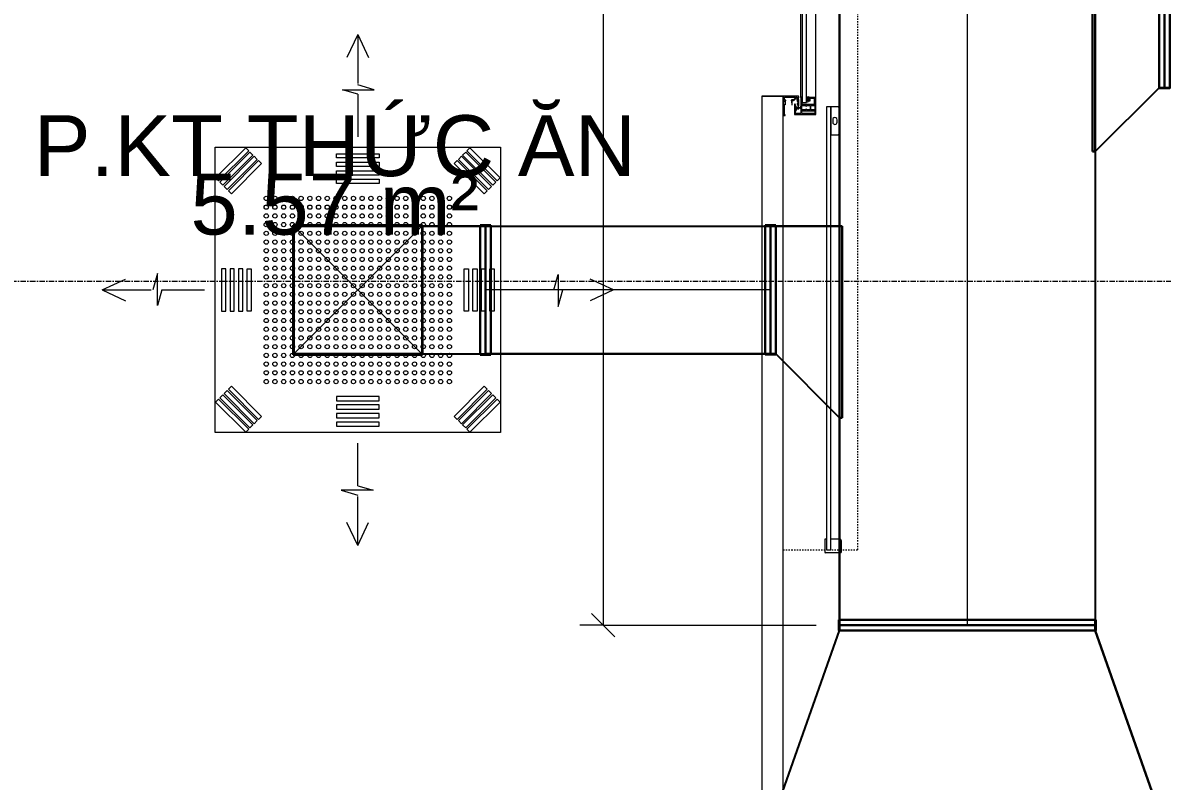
# Model space of a CAD drawing. Header units: millimetres. Extents: x -21807 to 22087, y 36760 to 60640.
# Drawn here: x -15744 to -13069, y 50263 to 52044 of the extents above; entities that cross this region are included whole.
import ezdxf

# ---------------------------------------------------------------- set-up
doc = ezdxf.new("R2010")
doc.units = ezdxf.units.MM
doc.linetypes.add('Dash', pattern=[6.35, 3.175, -3.175])
doc.linetypes.add('Grid Line', pattern=[22.225, 12.7, -3.175, 3.175, -3.175])
for name, color, linetype, lineweight in [('A-ANNO-DIMS', 7, 'Continuous', 9), ('A-ANNO-DIMS-110', 7, 'Continuous', 9), ('A-AREA-IDEN', 7, 'Continuous', 9), ('A-DETL-GENF', 7, 'Continuous', 5), ('A-GENM', 7, 'Continuous', 5), ('A-WALL', 7, 'Continuous', 9), ('M-HVAC-CDFF', 7, 'Continuous', 5), ('M-HVAC-DUCT', 7, 'Continuous', 25), ('M-HVAC-DUCT-CNTR', 7, 'Continuous', 5), ('S-GRID', 7, 'Continuous', 9)]:
    doc.layers.add(name, color=color, linetype=linetype, lineweight=lineweight)
for name, color, linetype, lineweight, true_color in [('A-DOOR', 5, 'Continuous', 9, 0x0000ff), ('A-DOOR-HDLN', 5, 'Dash', 9, 0x0000ff), ('M-HVAC-DUCT-ANNO', 7, 'Continuous', 5, 0x007f00)]:
    doc.layers.add(name, color=color, linetype=linetype, lineweight=lineweight, true_color=true_color)
doc.styles.add('Arial_3', font='arial.ttf', dxfattribs={"width": 0.8, "height": 165})
doc.styles.add('Arial_4', font='arial.ttf', dxfattribs={"height": 143})
doc.dimstyles.new('AK_DIM_2_0_Arial_đỏ', dxfattribs={"dimscale": 304.8, "dimtxt": 168.342801, "dimasz": 0.180446, "dimexe": 0.180446, "dimexo": 0.180446, "dimgap": 0.036089, "dimtad": 1, "dimdec": 0, "dimzin": 0, "dimdsep": 46, "dimtxsty": 'Arial_3', "dimblk1": 'OBLIQUE', "dimblk2": 'OBLIQUE', "dimsah": 1, "dimcen": 0.09, "dimadec": 0, "dimazin": 0, "dimtfac": 1, "dimtdec": 4, "dimtix": 1, "dimtmove": 0, "dimatfit": 3, "dimfxl": 1, "dimtvp": 1, "dimtolj": 1, "dimtzin": 0, "dimarcsym": 2})

# ---------------------------------------------------------------- blocks, each defined once
blk = doc.blocks.new('Automatic-Door_Single_Gilgen_SL-PSXP_Without-Side-Panel_On-Wall - Automatic-Door_Single_Gilgen_SL-PSXP_Without-Side-Panel_On-Wall-1196725-MẶT BẰNG HỆ THỐNG GIÓ CẤP AHU')
at = {"layer": 'A-DETL-GENF', "lineweight": 9, "true_color": 0xe2e2e2}
h = blk.add_hatch(color=254, dxfattribs=at)
h.paths.add_polyline_path([(-541, -26.5), (-541, -28), (-532.6, -27.8)])
h.paths.add_polyline_path([(-500, -25), (-502, -30), (-502, -53.3), (-500, -60)])
h.paths.add_polyline_path([(-500, -25), (-509.5, -28), (-504, -28)])
h.paths.add_polyline_path([(-545, -25), (-541, -26.5), (-513, -30.3), (-513, -28), (-500, -25)])
h.paths.add_polyline_path([(-523, -61.5), (-508, -61.5), (-511, -60.1), (-518.5, -60.1)])
h.paths.add_polyline_path([(-520, -46.4), (-510, -46.4), (-515.3, -45)])
h.paths.add_polyline_path([(-509.5, -59.3), (-502, -59.3), (-502, -57.3), (-508.2, -57.3)])
h.paths.add_polyline_path([(-509, -50.6), (-505.8, -53.8), (-504.5, -53), (-508.2, -49.3)])
h = blk.add_hatch(color=254, dxfattribs=at)
h.paths.add_polyline_path([(-522, -90.2), (-522, -88.4), (-532, -88.4), (-532, -90.2)])
h.paths.add_polyline_path([(-540.5, -68.5), (-534.5, -68.5), (-532, -77.8), (-532, -69), (-530.1, -66.5), (-540.5, -66.5)])
h.paths.add_polyline_path([(-543, -51.5), (-540.5, -66.5), (-540.5, -53.5), (-534.5, -53.5), (-535.8, -51.5)])
h.paths.add_polyline_path([(-543, -101.5), (-503, -101.5), (-503, -99.5), (-519.5, -99.5), (-522, -90.2), (-522, -99), (-540.5, -99.5), (-540.5, -68.5), (-543, -51.5)])
h.paths.add_polyline_path([(-535.8, -51.5), (-533, -52.9), (-519, -52.8), (-519, -51.5)])
h.paths.add_polyline_path([(-534.5, -99.5), (-532, -99), (-532, -90.2)])
h.paths.add_polyline_path([(-534.5, -99.5), (-532, -88.4), (-532, -79.6), (-534.5, -68.5)])
h.paths.add_polyline_path([(-532, -69), (-522, -69), (-525, -66.5), (-528, -66.5)])
h.paths.add_polyline_path([(-522.9, -66.5), (-522, -69), (-522, -77.8), (-519.5, -68.5), (-503, -68.5), (-503, -66.5)])
h.paths.add_polyline_path([(-522, -79.6), (-522, -88.4), (-519.5, -99.5), (-519.5, -68.5)])
h = blk.add_hatch(color=254, dxfattribs=at)
h.paths.add_polyline_path([(-504.6, -87.9), (-504.6, -86.3), (-509.1, -86.3), (-510.7, -87.9)])
h.paths.add_polyline_path([(-519.5, -99.5), (-503, -99.5), (-503, -84.7), (-504.6, -87.9), (-504.6, -97.9), (-519.5, -97.9)])
at = {"layer": 'A-DETL-GENF', "color": 253, "lineweight": 9, "true_color": 0xaaaaaa}
for p, q in [((-545, -25), (-545, -29.5)), ((-500, -25), (-545, -25)), ((-543.8, -28), (-543.8, -26.5)), ((-543.8, -26.5), (-541, -26.5)), ((-541, -26.5), (-541, -28)), ((-500, -60), (-500, -25)), ((-545, -29.5), (-543.6, -29.5)), ((-542.7, -28), (-543.8, -28)), ((-543.6, -29.5), (-542.7, -28)), ((-535.8, -51.5), (-543, -51.5)), ((-543, -51.5), (-543, -101.5)), ((-541, -28), (-532.6, -28)), ((-519, -51.5), (-535.8, -51.5)), ((-533, -54.1), (-533, -52.9)), ((-533, -52.9), (-525.2, -52.9)), ((-525.6, -53.1), (-532.6, -53.1)), ((-532.6, -53.1), (-532.6, -54.1)), ((-531.4, -28), (-518.5, -28)), ((-525.6, -54.1), (-525.6, -53.1)), ((-525.2, -52.9), (-525.2, -54.1)), ((-525, -55.1), (-519, -52.8)), ((-518.5, -29.7), (-520.1, -29.7)), ((-520.1, -29.7), (-519.5, -30.3)), ((-515.3, -45), (-520, -45)), ((-520, -45), (-520, -46.4)), ((-520, -46.4), (-510, -46.4)), ((-519.5, -30.3), (-513, -30.3)), ((-519, -52.8), (-519, -51.5)), ((-518.5, -28), (-518.5, -29.7)), ((-514.5, -44.7), (-515.3, -45)), ((-513.5, -44.7), (-514.5, -44.7)), ((-512.8, -45.2), (-513.5, -44.7)), ((-513, -30.3), (-513, -28)), ((-513, -28), (-511, -28)), ((-511, -45.2), (-512.8, -45.2)), ((-511, -28), (-511, -31.2)), ((-511, -31.2), (-509.5, -31.2)), ((-509.5, -43.8), (-511, -43.8)), ((-511, -43.8), (-511, -45.2)), ((-510, -46.4), (-510, -48.1)), ((-509.5, -31.2), (-509.5, -28)), ((-509.5, -28), (-504, -28)), ((-509.5, -45.2), (-509.5, -43.8)), ((-508.5, -45.2), (-509.5, -45.2)), ((-509, -50.6), (-505.8, -53.8)), ((-508.5, -48.6), (-508.5, -45.2)), ((-504.5, -53), (-508.2, -49.3)), ((-502, -53.3), (-503.8, -53.3)), ((-502, -30), (-502, -53.3)), ((-540.5, -66.5), (-540.5, -53.5)), ((-540.5, -53.5), (-534.5, -53.5)), ((-530.1, -66.5), (-540.5, -66.5)), ((-540.5, -99.5), (-540.5, -68.5)), ((-540.5, -68.5), (-534.5, -68.5)), ((-534.5, -53.5), (-534.5, -55.1)), ((-534.5, -55.1), (-531.6, -55.1)), ((-534.5, -68.5), (-534.5, -99.5)), ((-531.6, -54.1), (-533, -54.1)), ((-531.2, -55.1), (-532.9, -55.1)), ((-532.9, -55.1), (-532.9, -56.1)), ((-532.9, -56.1), (-530, -56.1)), ((-532.6, -54.1), (-531.2, -54.1)), ((-532, -77.8), (-532, -69)), ((-532, -69), (-522, -69)), ((-530.5, -77.8), (-532, -77.8)), ((-532, -88.4), (-532, -79.6)), ((-532, -79.6), (-530.5, -79.6)), ((-531.6, -55.1), (-531.6, -54.1)), ((-531.2, -54.1), (-531.2, -55.1)), ((-530.5, -79.6), (-530.5, -77.8)), ((-530.4, -54.1), (-527.8, -54.1)), ((-530.4, -55.1), (-530.4, -54.1)), ((-527.8, -55.1), (-530.4, -55.1)), ((-528.8, -65.7), (-530.1, -66.5)), ((-529.1, -56.1), (-530, -61.1)), ((-530, -61.1), (-527, -61.6)), ((-529.3, -60.6), (-528.5, -56.1)), ((-526.9, -61), (-529.3, -60.6)), ((-528, -65.7), (-528.8, -65.7)), ((-528.5, -56.1), (-526.1, -56.1)), ((-528, -66.5), (-528, -65.7)), ((-525, -66.5), (-528, -66.5)), ((-527.8, -54.1), (-527.8, -55.1)), ((-527, -61.6), (-527.7, -65.4)), ((-527.7, -65.4), (-526.9, -65.5)), ((-527, -55.1), (-527, -54.1)), ((-527, -54.1), (-525.6, -54.1)), ((-526.1, -55.1), (-527, -55.1)), ((-526.1, -56.1), (-526.9, -61)), ((-526.9, -65.5), (-525.3, -56.2)), ((-525.2, -54.1), (-526.7, -54.1)), ((-526.7, -54.1), (-526.7, -55.1)), ((-526.7, -55.1), (-525, -55.1)), ((-524.2, -65.7), (-525, -65.7)), ((-525, -65.7), (-525, -66.5)), ((-522.9, -66.5), (-524.2, -65.7)), ((-522, -77.8), (-523.5, -77.8)), ((-523.5, -77.8), (-523.5, -79.6)), ((-523.5, -79.6), (-522, -79.6)), ((-519, -57.9), (-523, -60.2)), ((-523, -60.2), (-523, -61.5)), ((-523, -61.5), (-508, -61.5)), ((-503, -66.5), (-522.9, -66.5)), ((-522, -69), (-522, -77.8)), ((-522, -79.6), (-522, -88.4)), ((-519.5, -99.5), (-519.5, -68.5)), ((-519.5, -68.5), (-503, -68.5)), ((-517, -57.9), (-519, -57.9)), ((-518.5, -60.1), (-518.5, -58.9)), ((-518.5, -58.9), (-517, -58.9)), ((-511, -60.1), (-518.5, -60.1)), ((-503, -68.5), (-518.3, -68.5)), ((-518.3, -68.5), (-518.3, -69.5)), ((-518.3, -69.5), (-501.8, -69.5)), ((-517, -58.9), (-517, -57.9)), ((-509.3, -57.9), (-512.5, -57.9)), ((-512.5, -57.9), (-512.5, -58.9)), ((-512.5, -58.9), (-511, -58.9)), ((-510.9, -79.5), (-511.9, -79.5)), ((-511, -58.9), (-511, -60.1)), ((-510.9, -82.3), (-510.9, -79.5)), ((-509.5, -60.5), (-509.5, -59.3)), ((-509.5, -59.3), (-502, -59.3)), ((-508, -60.5), (-509.5, -60.5)), ((-508.2, -57.3), (-509.3, -57.9)), ((-502, -57.3), (-508.2, -57.3)), ((-508, -61.5), (-508, -60.5)), ((-506.3, -79.5), (-507.6, -82.3)), ((-504.8, -79.5), (-506.3, -79.5)), ((-506.2, -82.6), (-504.8, -79.5)), ((-502, -60.5), (-503.5, -60.5)), ((-503.5, -60.5), (-503.5, -61.5)), ((-503.5, -61.5), (-501.5, -61.5)), ((-502.1, -79.5), (-503.4, -82.6)), ((-503.3, -54.8), (-502, -54.8)), ((-503, -68.5), (-503, -66.5)), ((-502, -66.9), (-503, -66.9)), ((-503, -66.9), (-503, -68.5)), ((-500.4, -79.5), (-502.1, -79.5)), ((-502, -54.8), (-502, -57.3)), ((-502, -59.3), (-502, -60.5)), ((-501.8, -69.5), (-502, -66.9)), ((-543, -101.5), (-503, -101.5)), ((-534.5, -99.5), (-540.5, -99.5)), ((-522, -88.4), (-532, -88.4)), ((-532, -99), (-532, -90.2)), ((-532, -90.2), (-522, -90.2)), ((-522, -99), (-532, -99)), ((-522, -90.2), (-522, -99)), ((-504.6, -97.9), (-519.5, -97.9)), ((-519.5, -97.9), (-519.5, -99.5)), ((-519.5, -99.5), (-503, -99.5)), ((-503, -99.5), (-519.5, -99.5)), ((-513.4, -82.2), (-513.4, -83.5)), ((-507.6, -82.3), (-510.9, -82.3)), ((-509.1, -84.7), (-510.7, -84.7)), ((-510.7, -84.7), (-510.7, -87.9)), ((-510.7, -87.9), (-504.6, -87.9)), ((-509.1, -86.3), (-509.1, -84.7)), ((-504.6, -86.3), (-509.1, -86.3)), ((-503.4, -82.6), (-506.2, -82.6)), ((-503, -84.7), (-504.6, -84.7)), ((-504.6, -84.7), (-504.6, -86.3)), ((-504.6, -87.9), (-504.6, -97.9)), ((-503, -99.5), (-503, -84.7)), ((-503, -84.7), (-503, -86.7)), ((-503, -101.5), (-503, -99.5)), ((-1572, -159.7), (-1572, -124.4)), ((-1541.3, -122.5), (-1570.1, -122.5)), ((-1540, -126.5), (-1565, -126.5)), ((-1565, -126.5), (-1565, -136.5)), ((-1540, -126.5), (-1540, -123.8)), ((-1565, -136.5), (-1540, -136.5)), ((-1540, -157.6), (-1540, -136.5)), ((-591, -138.8), (-591, -153.8)), ((-527.3, -136.5), (-588.7, -136.5)), ((-555.1, -141.2), (-560.9, -141.2)), ((-560.9, -151.4), (-555.1, -151.4)), ((-525, -153.8), (-525, -138.8)), ((-1570.2, -161.5), (-1543.9, -161.5))]:
    blk.add_line(p, q, dxfattribs=at)
for centre, radius, start, end in [((-532, -28), 0.583, 0, 180), ((-506.5, -48.1), 3.5, 180, 225), ((-507.5, -48.6), 1, 180, 225), ((-503.8, -52.3), 1, 225, 270), ((-504, -30), 2, 360, 90), ((-529.6, -56.1), 0.462, 350.1069, 184.8121), ((-526.1, -56), 0.9, 350.1069, 90), ((-514.5, -79.8), 2.6, 293.5555, 6.4445), ((-503.3, -51.3), 3.5, 225, 270), ((-486.8, -85.3), 14.8, 157.0086, 176.9914), ((-501.5, -60), 1.5, 269.963, 360), ((-511.2, -88.8), 5.7, 32.026, 113.4067), ((-504.4, -86.1), 1.99, 45.6086, 168.3854), ((-504.2, -84.4), 2.66, 297.6074, 356.9914), ((-1570.1, -124.4), 1.93, 90, 180), ((-1541.3, -123.8), 1.33, 0, 90), ((-1570.2, -159.7), 1.78, 180, 270), ((-1543.9, -157.6), 3.92, 270, 0), ((-588.7, -138.8), 2.26, 90, 180), ((-587.3, -152.3), 3.96, 201.5692, 248.4308), ((-558, 30.7), 189.2, 260.6405, 279.3595), ((-560.9, -146.3), 5.1, 90, 270), ((-555.1, -146.3), 5.1, 270, 90), ((-527.3, -138.8), 2.26, 0, 90), ((-528.7, -152.3), 3.96, 291.5692, 338.4308)]:
    blk.add_arc(centre, radius, start, end, dxfattribs=at)
at = {"layer": 'A-DOOR-HDLN', "color": 161, "lineweight": 13, "true_color": 0xaaaaff}
for p, q in [((-1565, -25), (-1565, -200)), ((-1565, -200), (535, -200))]:
    blk.add_line(p, q, dxfattribs=at)
at = {"layer": 'A-GENM', "color": 253, "lineweight": 9, "true_color": 0xaaaaaa}
for p, q in [((458.5, -69.5), (-514.5, -69.5)), ((-514.5, -69.5), (-514.5, -79.5)), ((-514.5, -79.5), (458.5, -79.5)), ((-503, -66.5), (446, -66.5)), ((-503, -101.5), (446, -101.5)), ((-525, -126.5), (-1565, -126.5)), ((-1565, -126.5), (-1565, -136.5)), ((-525, -136.5), (-525, -126.5)), ((-1565, -136.5), (-525, -136.5))]:
    blk.add_line(p, q, dxfattribs=at)
blk = doc.blocks.new('AK-SGS-M3-A_rvt-1-MẶT BẰNG HỆ THỐNG GIÓ CẤP AHU')
at = {"layer": 'A-WALL', "color": 253, "lineweight": 13, "true_color": 0xaaaaaa}
for p, q in [((-14008.6, 51871.9), (-14008.6, 50186.9)), ((-13958.6, 51871.9), (-14008.6, 51871.9)), ((-14008.6, 51871.9), (-14008.6, 50186.9)), ((-14008.6, 51871.9), (-13958.6, 51871.9)), ((-13958.6, 49866.9), (-13958.6, 51871.9)), ((-13958.6, 49866.9), (-13958.6, 51871.9))]:
    blk.add_line(p, q, dxfattribs=at)
at = {"layer": 'A-DOOR', "color": 9, "lineweight": 13, "true_color": 0xaaaad4, "rotation": 89.99999999999993}
blk.add_blockref('Automatic-Door_Single_Gilgen_SL-PSXP_Without-Side-Panel_On-Wall - Automatic-Door_Single_Gilgen_SL-PSXP_Without-Side-Panel_On-Wall-1196725-MẶT BẰNG HỆ THỐNG GIÓ CẤP AHU', (-13983.6, 52371.9), dxfattribs=at)
blk = doc.blocks.new('MatNaGioCap_KemHopGio_KemLocHepa - CẤP F3-2174783-MẶT BẰNG HỆ THỐNG GIÓ CẤP AHU')
at = {"layer": 'A-DETL-GENF', "color": 5, "lineweight": 9, "true_color": 0x0000ff}
for p, q in [((-335, 335), (335, 335)), ((-335, -335), (-335, 335)), ((335, 335), (335, -335)), ((335, -335), (-335, -335))]:
    blk.add_line(p, q, dxfattribs=at)
at = {"layer": 'A-DETL-GENF', "color": 5, "true_color": 0x0000ff}
for p, q in [((-333.9, 263.2), (-263.2, 333.9)), ((-256.1, 326.8), (-326.8, 256.1)), ((-323.9, 253.2), (-253.2, 323.9)), ((-263.2, 333.9), (-256.1, 326.8)), ((-253.2, 323.9), (-246.1, 316.8)), ((246.1, 316.8), (253.2, 323.9)), ((253.2, 323.9), (323.9, 253.2)), ((256.1, 326.8), (263.2, 333.9)), ((326.8, 256.1), (256.1, 326.8)), ((263.2, 333.9), (333.9, 263.2)), ((-246.1, 316.8), (-316.8, 246.1)), ((-313.9, 243.2), (-243.2, 313.9)), ((-236.1, 306.8), (-306.8, 236.1)), ((-303.9, 233.2), (-233.2, 303.9)), ((-226.1, 296.8), (-296.8, 226.1)), ((-243.2, 313.9), (-236.1, 306.8)), ((-233.2, 303.9), (-226.1, 296.8)), ((-50, 320), (50, 320)), ((-50, 310), (-50, 320)), ((50, 310), (-50, 310)), ((-50, 300), (50, 300)), ((-50, 290), (-50, 300)), ((50, 320), (50, 310)), ((50, 300), (50, 290)), ((226.1, 296.8), (233.2, 303.9)), ((296.8, 226.1), (226.1, 296.8)), ((233.2, 303.9), (303.9, 233.2)), ((236.1, 306.8), (243.2, 313.9)), ((306.8, 236.1), (236.1, 306.8)), ((243.2, 313.9), (313.9, 243.2)), ((316.8, 246.1), (246.1, 316.8)), ((50, 290), (-50, 290)), ((-50, 280), (50, 280)), ((-50, 270), (-50, 280)), ((50, 270), (-50, 270)), ((50, 280), (50, 270)), ((-326.8, 256.1), (-333.9, 263.2)), ((-316.8, 246.1), (-323.9, 253.2)), ((-306.8, 236.1), (-313.9, 243.2)), ((-50, 260), (50, 260)), ((-50, 250), (-50, 260)), ((50, 250), (-50, 250)), ((50, 260), (50, 250)), ((313.9, 243.2), (306.8, 236.1)), ((323.9, 253.2), (316.8, 246.1)), ((333.9, 263.2), (326.8, 256.1)), ((-296.8, 226.1), (-303.9, 233.2)), ((303.9, 233.2), (296.8, 226.1)), ((-320, -50), (-320, 50)), ((-320, 50), (-310, 50)), ((-310, 50), (-310, -50)), ((-300, -50), (-300, 50)), ((-300, 50), (-290, 50)), ((-290, 50), (-290, -50)), ((-280, -50), (-280, 50)), ((-280, 50), (-270, 50)), ((-270, 50), (-270, -50)), ((-260, -50), (-260, 50)), ((-260, 50), (-250, 50)), ((-250, 50), (-250, -50)), ((250, 50), (250, -50)), ((260, 50), (250, 50)), ((260, -50), (260, 50)), ((270, 50), (270, -50)), ((280, 50), (270, 50)), ((280, -50), (280, 50)), ((290, 50), (290, -50)), ((300, 50), (290, 50)), ((300, -50), (300, 50)), ((310, 50), (310, -50)), ((320, 50), (310, 50)), ((320, -50), (320, 50)), ((-310, -50), (-320, -50)), ((-290, -50), (-300, -50)), ((-270, -50), (-280, -50)), ((-250, -50), (-260, -50)), ((250, -50), (260, -50)), ((270, -50), (280, -50)), ((290, -50), (300, -50)), ((310, -50), (320, -50)), ((-313.9, -243.2), (-306.8, -236.1)), ((-306.8, -236.1), (-236.1, -306.8)), ((-303.9, -233.2), (-296.8, -226.1)), ((-233.2, -303.9), (-303.9, -233.2)), ((-296.8, -226.1), (-226.1, -296.8)), ((226.1, -296.8), (296.8, -226.1)), ((303.9, -233.2), (233.2, -303.9)), ((236.1, -306.8), (306.8, -236.1)), ((296.8, -226.1), (303.9, -233.2)), ((306.8, -236.1), (313.9, -243.2)), ((-333.9, -263.2), (-326.8, -256.1)), ((-263.2, -333.9), (-333.9, -263.2)), ((-326.8, -256.1), (-256.1, -326.8)), ((-323.9, -253.2), (-316.8, -246.1)), ((-253.2, -323.9), (-323.9, -253.2)), ((-316.8, -246.1), (-246.1, -316.8)), ((-243.2, -313.9), (-313.9, -243.2)), ((-50, -250), (50, -250)), ((-50, -260), (-50, -250)), ((50, -260), (-50, -260)), ((50, -250), (50, -260)), ((313.9, -243.2), (243.2, -313.9)), ((246.1, -316.8), (316.8, -246.1)), ((323.9, -253.2), (253.2, -323.9)), ((256.1, -326.8), (326.8, -256.1)), ((333.9, -263.2), (263.2, -333.9)), ((316.8, -246.1), (323.9, -253.2)), ((326.8, -256.1), (333.9, -263.2)), ((-50, -270), (-50, -280)), ((50, -270), (-50, -270)), ((-50, -280), (50, -280)), ((-50, -290), (-50, -300)), ((50, -290), (-50, -290)), ((50, -280), (50, -270)), ((50, -300), (50, -290)), ((-246.1, -316.8), (-253.2, -323.9)), ((-236.1, -306.8), (-243.2, -313.9)), ((-226.1, -296.8), (-233.2, -303.9)), ((-50, -300), (50, -300)), ((-50, -310), (-50, -320)), ((50, -310), (-50, -310)), ((-50, -320), (50, -320)), ((50, -320), (50, -310)), ((233.2, -303.9), (226.1, -296.8)), ((243.2, -313.9), (236.1, -306.8)), ((253.2, -323.9), (246.1, -316.8)), ((-256.1, -326.8), (-263.2, -333.9)), ((263.2, -333.9), (256.1, -326.8))]:
    blk.add_line(p, q, dxfattribs=at)
for centre in [(-215, 215), (-194.5, 215), (-174, 215), (-153.6, 215), (-133.1, 215), (-112.6, 215), (-92.1, 215), (-71.7, 215), (-51.2, 215), (-30.7, 215), (-10.2, 215), (10.2, 215), (30.7, 215), (51.2, 215), (71.7, 215), (92.1, 215), (112.6, 215), (133.1, 215), (153.6, 215), (174, 215), (194.5, 215), (215, 215), (-215, 194.5), (-194.5, 194.5), (-174, 194.5), (-153.6, 194.5), (-133.1, 194.5), (-112.6, 194.5), (-92.1, 194.5), (-71.7, 194.5), (-51.2, 194.5), (-30.7, 194.5), (-10.2, 194.5), (10.2, 194.5), (30.7, 194.5), (51.2, 194.5), (71.7, 194.5), (92.1, 194.5), (112.6, 194.5), (133.1, 194.5), (153.6, 194.5), (174, 194.5), (194.5, 194.5), (215, 194.5), (-215, 174), (-194.5, 174), (-174, 174), (-153.6, 174), (-133.1, 174), (-112.6, 174), (-92.1, 174), (-71.7, 174), (-51.2, 174), (-30.7, 174), (-10.2, 174), (10.2, 174), (30.7, 174), (51.2, 174), (71.7, 174), (92.1, 174), (112.6, 174), (133.1, 174), (153.6, 174), (174, 174), (194.5, 174), (215, 174), (-215, 153.6), (-215, 133.1), (-194.5, 153.6), (-194.5, 133.1), (-174, 153.6), (-174, 133.1), (-153.6, 153.6), (-153.6, 133.1), (-133.1, 153.6), (-133.1, 133.1), (-112.6, 153.6), (-112.6, 133.1), (-92.1, 153.6), (-92.1, 133.1), (-71.7, 153.6), (-71.7, 133.1), (-51.2, 153.6), (-51.2, 133.1), (-30.7, 153.6), (-30.7, 133.1), (-10.2, 153.6), (-10.2, 133.1), (10.2, 153.6), (10.2, 133.1), (30.7, 153.6), (30.7, 133.1), (51.2, 153.6), (51.2, 133.1), (71.7, 153.6), (71.7, 133.1), (92.1, 153.6), (92.1, 133.1), (112.6, 153.6), (112.6, 133.1), (133.1, 153.6), (133.1, 133.1), (153.6, 153.6), (153.6, 133.1), (174, 153.6), (174, 133.1), (194.5, 153.6), (194.5, 133.1), (215, 153.6), (215, 133.1), (-215, 112.6), (-194.5, 112.6), (-174, 112.6), (-153.6, 112.6), (-133.1, 112.6), (-112.6, 112.6), (-92.1, 112.6), (-71.7, 112.6), (-51.2, 112.6), (-30.7, 112.6), (-10.2, 112.6), (10.2, 112.6), (30.7, 112.6), (51.2, 112.6), (71.7, 112.6), (92.1, 112.6), (112.6, 112.6), (133.1, 112.6), (153.6, 112.6), (174, 112.6), (194.5, 112.6), (215, 112.6), (-215, 92.1), (-194.5, 92.1), (-174, 92.1), (-153.6, 92.1), (-133.1, 92.1), (-112.6, 92.1), (-92.1, 92.1), (-71.7, 92.1), (-51.2, 92.1), (-30.7, 92.1), (-10.2, 92.1), (10.2, 92.1), (30.7, 92.1), (51.2, 92.1), (71.7, 92.1), (92.1, 92.1), (112.6, 92.1), (133.1, 92.1), (153.6, 92.1), (174, 92.1), (194.5, 92.1), (215, 92.1), (-215, 71.7), (-215, 51.2), (-194.5, 71.7), (-194.5, 51.2), (-174, 71.7), (-174, 51.2), (-153.6, 71.7), (-153.6, 51.2), (-133.1, 71.7), (-133.1, 51.2), (-112.6, 71.7), (-112.6, 51.2), (-92.1, 71.7), (-92.1, 51.2), (-71.7, 71.7), (-71.7, 51.2), (-51.2, 71.7), (-51.2, 51.2), (-30.7, 71.7), (-30.7, 51.2), (-10.2, 71.7), (-10.2, 51.2), (10.2, 71.7), (10.2, 51.2), (30.7, 71.7), (30.7, 51.2), (51.2, 71.7), (51.2, 51.2), (71.7, 71.7), (71.7, 51.2), (92.1, 71.7), (92.1, 51.2), (112.6, 71.7), (112.6, 51.2), (133.1, 71.7), (133.1, 51.2), (153.6, 71.7), (153.6, 51.2), (174, 71.7), (174, 51.2), (194.5, 71.7), (194.5, 51.2), (215, 71.7), (215, 51.2), (-215, 30.7), (-194.5, 30.7), (-174, 30.7), (-153.6, 30.7), (-133.1, 30.7), (-112.6, 30.7), (-92.1, 30.7), (-71.7, 30.7), (-51.2, 30.7), (-30.7, 30.7), (-10.2, 30.7), (10.2, 30.7), (30.7, 30.7), (51.2, 30.7), (71.7, 30.7), (92.1, 30.7), (112.6, 30.7), (133.1, 30.7), (153.6, 30.7), (174, 30.7), (194.5, 30.7), (215, 30.7), (-215, 10.2), (-194.5, 10.2), (-174, 10.2), (-153.6, 10.2), (-133.1, 10.2), (-112.6, 10.2), (-92.1, 10.2), (-71.7, 10.2), (-51.2, 10.2), (-30.7, 10.2), (-10.2, 10.2), (10.2, 10.2), (30.7, 10.2), (51.2, 10.2), (71.7, 10.2), (92.1, 10.2), (112.6, 10.2), (133.1, 10.2), (153.6, 10.2), (174, 10.2), (194.5, 10.2), (215, 10.2), (-215, -10.2), (-215, -30.7), (-194.5, -10.2), (-194.5, -30.7), (-174, -10.2), (-174, -30.7), (-153.6, -10.2), (-153.6, -30.7), (-133.1, -10.2), (-133.1, -30.7), (-112.6, -10.2), (-112.6, -30.7), (-92.1, -10.2), (-92.1, -30.7), (-71.7, -10.2), (-71.7, -30.7), (-51.2, -10.2), (-51.2, -30.7), (-30.7, -10.2), (-30.7, -30.7), (-10.2, -10.2), (-10.2, -30.7), (10.2, -10.2), (10.2, -30.7), (30.7, -10.2), (30.7, -30.7), (51.2, -10.2), (51.2, -30.7), (71.7, -10.2), (71.7, -30.7), (92.1, -10.2), (92.1, -30.7), (112.6, -10.2), (112.6, -30.7), (133.1, -10.2), (133.1, -30.7), (153.6, -10.2), (153.6, -30.7), (174, -10.2), (174, -30.7), (194.5, -10.2), (194.5, -30.7), (215, -10.2), (215, -30.7), (-215, -51.2), (-194.5, -51.2), (-174, -51.2), (-153.6, -51.2), (-133.1, -51.2), (-112.6, -51.2), (-92.1, -51.2), (-71.7, -51.2), (-51.2, -51.2), (-30.7, -51.2), (-10.2, -51.2), (10.2, -51.2), (30.7, -51.2), (51.2, -51.2), (71.7, -51.2), (92.1, -51.2), (112.6, -51.2), (133.1, -51.2), (153.6, -51.2), (174, -51.2), (194.5, -51.2), (215, -51.2), (-215, -71.7), (-194.5, -71.7), (-174, -71.7), (-153.6, -71.7), (-133.1, -71.7), (-112.6, -71.7), (-92.1, -71.7), (-71.7, -71.7), (-51.2, -71.7), (-30.7, -71.7), (-10.2, -71.7), (10.2, -71.7), (30.7, -71.7), (51.2, -71.7), (71.7, -71.7), (92.1, -71.7), (112.6, -71.7), (133.1, -71.7), (153.6, -71.7), (174, -71.7), (194.5, -71.7), (215, -71.7), (-215, -92.1), (-194.5, -92.1), (-174, -92.1), (-153.6, -92.1), (-133.1, -92.1), (-112.6, -92.1), (-92.1, -92.1), (-71.7, -92.1), (-51.2, -92.1), (-30.7, -92.1), (-10.2, -92.1), (10.2, -92.1), (30.7, -92.1), (51.2, -92.1), (71.7, -92.1), (92.1, -92.1), (112.6, -92.1), (133.1, -92.1), (153.6, -92.1), (174, -92.1), (194.5, -92.1), (215, -92.1), (-215, -112.6), (-215, -133.1), (-194.5, -112.6), (-194.5, -133.1), (-174, -112.6), (-174, -133.1), (-153.6, -112.6), (-153.6, -133.1), (-133.1, -112.6), (-133.1, -133.1), (-112.6, -112.6), (-112.6, -133.1), (-92.1, -112.6), (-92.1, -133.1), (-71.7, -112.6), (-71.7, -133.1), (-51.2, -112.6), (-51.2, -133.1), (-30.7, -112.6), (-30.7, -133.1), (-10.2, -112.6), (-10.2, -133.1), (10.2, -112.6), (10.2, -133.1), (30.7, -112.6), (30.7, -133.1), (51.2, -112.6), (51.2, -133.1), (71.7, -112.6), (71.7, -133.1), (92.1, -112.6), (92.1, -133.1), (112.6, -112.6), (112.6, -133.1), (133.1, -112.6), (133.1, -133.1), (153.6, -112.6), (153.6, -133.1), (174, -112.6), (174, -133.1), (194.5, -112.6), (194.5, -133.1), (215, -112.6), (215, -133.1), (-215, -153.6), (-194.5, -153.6), (-174, -153.6), (-153.6, -153.6), (-133.1, -153.6), (-112.6, -153.6), (-92.1, -153.6), (-71.7, -153.6), (-51.2, -153.6), (-30.7, -153.6), (-10.2, -153.6), (10.2, -153.6), (30.7, -153.6), (51.2, -153.6), (71.7, -153.6), (92.1, -153.6), (112.6, -153.6), (133.1, -153.6), (153.6, -153.6), (174, -153.6), (194.5, -153.6), (215, -153.6), (-215, -174), (-194.5, -174), (-174, -174), (-153.6, -174), (-133.1, -174), (-112.6, -174), (-92.1, -174), (-71.7, -174), (-51.2, -174), (-30.7, -174), (-10.2, -174), (10.2, -174), (30.7, -174), (51.2, -174), (71.7, -174), (92.1, -174), (112.6, -174), (133.1, -174), (153.6, -174), (174, -174), (194.5, -174), (215, -174), (-215, -194.5), (-215, -215), (-194.5, -194.5), (-194.5, -215), (-174, -194.5), (-174, -215), (-153.6, -194.5), (-153.6, -215), (-133.1, -194.5), (-133.1, -215), (-112.6, -194.5), (-112.6, -215), (-92.1, -194.5), (-92.1, -215), (-71.7, -194.5), (-71.7, -215), (-51.2, -194.5), (-51.2, -215), (-30.7, -194.5), (-30.7, -215), (-10.2, -194.5), (-10.2, -215), (10.2, -194.5), (10.2, -215), (30.7, -194.5), (30.7, -215), (51.2, -194.5), (51.2, -215), (71.7, -194.5), (71.7, -215), (92.1, -194.5), (92.1, -215), (112.6, -194.5), (112.6, -215), (133.1, -194.5), (133.1, -215), (153.6, -194.5), (153.6, -215), (174, -194.5), (174, -215), (194.5, -194.5), (194.5, -215), (215, -194.5), (215, -215)]:
    blk.add_circle(centre, 5, dxfattribs=at)
at = {"layer": 'A-GENM', "color": 5, "true_color": 0x0000ff}
for p, q in [((0, 600), (-25.4, 545.6)), ((0, 600), (25.4, 545.6)), ((0, 600), (0, 485)), ((38.7, 470.4), (0, 481.4)), ((-36.1, 470.4), (38.7, 470.4)), ((0, 460), (-36.1, 470.4)), ((0, 460), (0, 360)), ((-470.4, 38.7), (-481.4, 0)), ((-470.4, -36.1), (-470.4, 38.7)), ((460, 0), (470.4, 36.1)), ((470.4, 36.1), (470.4, -38.7)), ((-600, 0), (-545.6, 25.4)), ((460, 0), (360, 0)), ((470.4, -38.7), (481.4, 0)), ((600, 0), (485, 0)), ((600, 0), (545.6, 25.4)), ((600, 0), (545.6, -25.4)), ((-600, 0), (-545.6, -25.4)), ((-600, 0), (-485, 0)), ((-460, 0), (-470.4, -36.1)), ((-460, 0), (-360, 0)), ((0, -460), (0, -360)), ((-38.7, -470.4), (0, -481.4)), ((36.1, -470.4), (-38.7, -470.4)), ((0, -460), (36.1, -470.4)), ((0, -600), (0, -485)), ((0, -600), (-25.4, -545.6)), ((0, -600), (25.4, -545.6))]:
    blk.add_line(p, q, dxfattribs=at)
blk = doc.blocks.new('ConThu_ChuNhat_NepC1 - L200-2173387-MẶT BẰNG HỆ THỐNG GIÓ CẤP AHU')
at = {"layer": 'M-HVAC-DUCT', "color": 5, "true_color": 0x0000ff}
for p, q in [((-25, -452), (-25, 452)), ((-25, 452), (-25, -452)), ((-25, 452), (0, 452)), ((-25, 452), (0, 452)), ((-25, -450), (-25, 450)), ((-25, 450), (-25, -450)), ((-25, 450), (0, 450)), ((-25, 450), (0, 450)), ((0, -452), (0, 452)), ((0, 452), (0, -452)), ((0, -450), (0, 450)), ((0, 450), (0, -450)), ((0, 450), (0, -450)), ((0, 450), (425, 300)), ((0, 450), (425, 300)), ((0, -450), (0, 450)), ((425, 302), (425, -302)), ((425, -302), (425, 302)), ((450, 302), (425, 302)), ((425, 302), (450, 302)), ((425, 300), (425, -300)), ((425, -300), (425, 300)), ((450, 300), (425, 300)), ((425, 300), (450, 300)), ((425, -300), (425, 300)), ((425, 300), (425, -300)), ((450, 302), (450, -302)), ((450, -302), (450, 302)), ((450, 300), (450, -300)), ((450, -300), (450, 300)), ((0, -450), (425, -300)), ((425, -300), (0, -450)), ((425, -300), (450, -300)), ((425, -300), (450, -300)), ((425, -302), (450, -302)), ((425, -302), (450, -302)), ((0, -450), (-25, -450)), ((-25, -450), (0, -450)), ((0, -452), (-25, -452)), ((-25, -452), (0, -452))]:
    blk.add_line(p, q, dxfattribs=at)
blk = doc.blocks.new('ChanRe_ChuNhat_NepC1 - Standard-2095584-MẶT BẰNG HỆ THỐNG GIÓ CẤP AHU')
at = {"layer": 'M-HVAC-DUCT', "color": 5, "true_color": 0x0000ff}
for p, q in [((150, 150), (-6.096, 150)), ((-6.096, 150), (150, 150)), ((-6.096, 150), (-6.096, -300)), ((-6.096, -300), (-6.096, 150)), ((150, 152), (150, -152)), ((150, -152), (150, 152)), ((162.5, 152), (150, 152)), ((150, 152), (162.5, 152)), ((150, 150), (150, -150)), ((150, -150), (150, 150)), ((150, 150), (150, -150)), ((150, -150), (150, 150)), ((162.5, 150), (150, 150)), ((150, 150), (162.5, 150)), ((162.5, 152), (162.5, -152)), ((162.5, -152), (162.5, 152)), ((175, 152), (162.5, 152)), ((162.5, 152), (175, 152)), ((162.5, 152), (162.5, -152)), ((162.5, -152), (162.5, 152)), ((162.5, 150), (162.5, -150)), ((162.5, -150), (162.5, 150)), ((175, 150), (162.5, 150)), ((162.5, 150), (175, 150)), ((162.5, 150), (162.5, -150)), ((162.5, -150), (162.5, 150)), ((175, 152), (175, -152)), ((175, -152), (175, 152)), ((175, 150), (175, -150)), ((175, -150), (175, 150)), ((0, -300), (150, -150)), ((0, -300), (150, -150)), ((150, -150), (162.5, -150)), ((150, -150), (162.5, -150)), ((150, -152), (162.5, -152)), ((150, -152), (162.5, -152)), ((162.5, -150), (175, -150)), ((162.5, -150), (175, -150)), ((162.5, -152), (175, -152)), ((162.5, -152), (175, -152)), ((-6.096, -300), (0, -300)), ((0, -300), (-6.096, -300))]:
    blk.add_line(p, q, dxfattribs=at)
blk = doc.blocks.new('Cut_ChuNhat_NepC1 - 1 W-2074423-MẶT BẰNG HỆ THỐNG GIÓ CẤP AHU')
at = {"layer": 'M-HVAC-DUCT', "color": 5, "true_color": 0x0000ff}
for p, q in [((-14585.7, 48508.7), (-14585.7, 48204.7)), ((-14281.7, 48508.7), (-14585.7, 48508.7)), ((-14585.7, 48508.7), (-14281.7, 48508.7)), ((-14585.7, 48204.7), (-14585.7, 48508.7)), ((-14583.7, 48506.7), (-14583.7, 48206.7)), ((-14583.7, 48206.7), (-14583.7, 48506.7)), ((-14583.7, 48506.7), (-14283.7, 48506.7)), ((-14583.7, 48506.7), (-14133.7, 48506.7)), ((-14283.7, 48506.7), (-14283.7, 48206.7)), ((-14133.7, 48506.7), (-14283.7, 48506.7)), ((-14281.7, 48204.7), (-14281.7, 48508.7)), ((-14281.7, 48508.7), (-14281.7, 48204.7)), ((-14146.2, 48508.7), (-14146.2, 48204.7)), ((-14146.2, 48204.7), (-14146.2, 48508.7)), ((-14121.2, 48508.7), (-14146.2, 48508.7)), ((-14146.2, 48508.7), (-14121.2, 48508.7)), ((-14133.7, 48506.7), (-14133.7, 48206.7)), ((-14133.7, 48206.7), (-14133.7, 48506.7)), ((-14121.2, 48508.7), (-14121.2, 48204.7)), ((-14121.2, 48204.7), (-14121.2, 48508.7)), ((-14585.7, 48204.7), (-14281.7, 48204.7)), ((-14281.7, 48204.7), (-14585.7, 48204.7)), ((-14283.7, 48206.7), (-14583.7, 48206.7)), ((-14583.7, 48206.7), (-14133.7, 48206.7)), ((-14283.7, 48206.7), (-14133.7, 48206.7)), ((-14146.2, 48204.7), (-14121.2, 48204.7)), ((-14146.2, 48204.7), (-14121.2, 48204.7))]:
    blk.add_line(p, q, dxfattribs=at)
blk = doc.blocks.new('ChanRe_ChuNhat_NepC1 - Standard-2174872-MẶT BẰNG HỆ THỐNG GIÓ CẤP AHU')
at = {"layer": 'M-HVAC-DUCT', "color": 5, "true_color": 0x0000ff}
for p, q in [((0, 350), (-6.096, 350)), ((-6.096, -200), (-6.096, 350)), ((-6.096, 350), (-6.096, -200)), ((-6.096, 350), (0, 350)), ((150, 200), (0, 350)), ((150, 200), (0, 350)), ((150, -202), (150, 202)), ((150, 202), (150, -202)), ((162.5, 202), (150, 202)), ((162.5, 202), (150, 202)), ((150, 200), (150, -200)), ((150, -200), (150, 200)), ((150, -200), (150, 200)), ((150, 200), (150, -200)), ((162.5, 200), (150, 200)), ((162.5, 200), (150, 200)), ((162.5, -202), (162.5, 202)), ((162.5, 202), (162.5, -202)), ((175, 202), (162.5, 202)), ((175, 202), (162.5, 202)), ((162.5, -202), (162.5, 202)), ((162.5, 202), (162.5, -202)), ((162.5, -200), (162.5, 200)), ((162.5, 200), (162.5, -200)), ((175, 200), (162.5, 200)), ((175, 200), (162.5, 200)), ((162.5, -200), (162.5, 200)), ((162.5, 200), (162.5, -200)), ((175, -202), (175, 202)), ((175, 202), (175, -202)), ((175, -200), (175, 200)), ((175, 200), (175, -200)), ((-6.096, -200), (150, -200)), ((150, -200), (-6.096, -200)), ((150, -200), (162.5, -200)), ((162.5, -200), (150, -200)), ((150, -202), (162.5, -202)), ((162.5, -202), (150, -202)), ((162.5, -200), (175, -200)), ((175, -200), (162.5, -200)), ((162.5, -202), (175, -202)), ((175, -202), (162.5, -202))]:
    blk.add_line(p, q, dxfattribs=at)
blk = doc.blocks.new('AK-SGS-M3-Hrvt_rvt-1-MẶT BẰNG HỆ THỐNG GIÓ CẤP AHU')
at = {"layer": 'M-HVAC-DUCT', "color": 5, "true_color": 0x0000ff}
for p, q in [((-13826.2, 50629.7), (-13826.2, 56504.9)), ((-13826.2, 56504.9), (-13826.2, 50629.7)), ((-13226.2, 56504.9), (-13226.2, 50629.7)), ((-13226.2, 56504.9), (-13226.2, 50629.7)), ((-13232.3, 52291.9), (-13232.3, 51741.9)), ((-13232.3, 51741.9), (-13232.3, 52291.9)), ((-13226.2, 51741.9), (-13226.2, 52291.9)), ((-13226.2, 52291.9), (-13226.2, 51741.9)), ((-13232.3, 51741.9), (-13226.2, 51741.9)), ((-13226.2, 51741.9), (-13232.3, 51741.9)), ((-14657.1, 51266.9), (-14657.1, 51566.9)), ((-14657.1, 51566.9), (-14657.1, 51266.9)), ((-14657.1, 51566.9), (-13988.7, 51566.9)), ((-14657.1, 51566.9), (-13988.7, 51566.9)), ((-13988.7, 51266.9), (-13988.7, 51566.9)), ((-13988.7, 51566.9), (-13988.7, 51266.9)), ((-13826.2, 51566.9), (-13826.2, 51116.9)), ((-13826.2, 51566.9), (-13820.1, 51566.9)), ((-13820.1, 51566.9), (-13826.2, 51566.9)), ((-13826.2, 51116.9), (-13826.2, 51566.9)), ((-13820.1, 51566.9), (-13820.1, 51116.9)), ((-13820.1, 51116.9), (-13820.1, 51566.9)), ((-13988.7, 51266.9), (-14657.1, 51266.9)), ((-14657.1, 51266.9), (-13988.7, 51266.9)), ((-13820.1, 51116.9), (-13826.2, 51116.9)), ((-13826.2, 51116.9), (-13820.1, 51116.9)), ((-13826.2, 50629.7), (-13226.2, 50629.7)), ((-13226.2, 50629.7), (-13826.2, 50629.7))]:
    blk.add_line(p, q, dxfattribs=at)
at = {"layer": 'M-HVAC-DUCT-ANNO', "color": 5, "true_color": 0x0000ff}
for p, q in [((-15107.1, 51266.9), (-15107.1, 51566.9)), ((-15107.1, 51566.9), (-14807.1, 51566.9)), ((-15107.1, 51266.9), (-14807.1, 51566.9)), ((-15107.1, 51566.9), (-14807.1, 51266.9)), ((-14807.1, 51566.9), (-14807.1, 51266.9)), ((-14807.1, 51266.9), (-15107.1, 51266.9))]:
    blk.add_line(p, q, dxfattribs=at)
at = {"layer": 'M-HVAC-DUCT-CNTR', "color": 5, "true_color": 0x0000ff}
for p, q in [((-13526.2, 50629.7), (-13526.2, 56504.9)), ((-13988.7, 51416.9), (-14657.1, 51416.9))]:
    blk.add_line(p, q, dxfattribs=at)
at = {"layer": 'M-HVAC-CDFF', "color": 5, "lineweight": 25, "true_color": 0x0000ff, "rotation": 270.0000000000001}
blk.add_blockref('MatNaGioCap_KemHopGio_KemLocHepa - CẤP F3-2174783-MẶT BẰNG HỆ THỐNG GIÓ CẤP AHU', (-14957.1, 51416.9), dxfattribs=at)
at = {"layer": 'M-HVAC-DUCT', "color": 5, "lineweight": 25, "true_color": 0x0000ff, "extrusion": (0, 0, -1), "rotation": 180}
blk.add_blockref('ChanRe_ChuNhat_NepC1 - Standard-2174872-MẶT BẰNG HỆ THỐNG GIÓ CẤP AHU', (13226.2, 52091.9), dxfattribs=at)
at = {"layer": 'M-HVAC-DUCT', "color": 5, "lineweight": 25, "true_color": 0x0000ff}
blk.add_blockref('Cut_ChuNhat_NepC1 - 1 W-2074423-MẶT BẰNG HỆ THỐNG GIÓ CẤP AHU', (-523.4, 3060.3), dxfattribs=at)
at = {"layer": 'M-HVAC-DUCT', "color": 5, "lineweight": 25, "true_color": 0x0000ff, "extrusion": (0, 0, -1)}
blk.add_blockref('ChanRe_ChuNhat_NepC1 - Standard-2095584-MẶT BẰNG HỆ THỐNG GIÓ CẤP AHU', (13826.2, 51416.9), dxfattribs=at)
at = {"layer": 'M-HVAC-DUCT', "color": 5, "lineweight": 25, "true_color": 0x0000ff, "rotation": 90.00000000000011}
blk.add_blockref('ConThu_ChuNhat_NepC1 - L200-2173387-MẶT BẰNG HỆ THỐNG GIÓ CẤP AHU', (-13526.2, 50192.2), dxfattribs=at)
blk = doc.blocks.new('DIMBLOCK38-MẶT BẰNG HỆ THỐNG GIÓ CẤP AHU')
at = {"layer": 'A-ANNO-DIMS-110', "color": 1, "true_color": 0xff0000}
for p, q in [((-14381.1, 56504.9), (-14408.6, 56532.4)), ((-14381.1, 56504.9), (-14436.1, 56504.9)), ((-14381.1, 56504.9), (-14381.1, 50629.7)), ((-14381.1, 56504.9), (-14353.6, 56477.4)), ((-14381.1, 56504.9), (-13881.2, 56504.9)), ((-14381.1, 50629.7), (-14408.6, 50657.2)), ((-14381.1, 50629.7), (-14436.1, 50629.7)), ((-14381.1, 50629.7), (-14353.6, 50602.2)), ((-14381.1, 50629.7), (-13881.2, 50629.7))]:
    blk.add_line(p, q, dxfattribs=at)
at = {"layer": 'A-ANNO-DIMS-110', "color": 0, "insert": (-14606.3, 53365.3), "char_height": 165, "width": 484.827, "attachment_point": 1, "rotation": 90, "line_spacing_factor": 0.941778, "style": 'Arial_3'}
blk.add_mtext('5875', dxfattribs=at)
blk = doc.blocks.new('_Oblique')
at = {"color": 0, "linetype": 'ByBlock', "lineweight": -2}
blk.add_line((-0.5, -0.5), (0.5, 0.5), dxfattribs=at)

msp = doc.modelspace()

# ---------------------------------------------------------------- linework, layer by layer
at = {"layer": 'S-GRID', "linetype": 'Grid Line'}
msp.add_line((14623.1, 51436.9), (-21036.6, 51436.9), dxfattribs=at)

# ---------------------------------------------------------------- block references
at = {"lineweight": 5}
for name in ['AK-SGS-M3-Hrvt_rvt-1-MẶT BẰNG HỆ THỐNG GIÓ CẤP AHU', 'AK-SGS-M3-A_rvt-1-MẶT BẰNG HỆ THỐNG GIÓ CẤP AHU']:
    msp.add_blockref(name, (0, 0), dxfattribs=at)

# ---------------------------------------------------------------- texts
at = {"layer": 'A-AREA-IDEN', "char_height": 143, "line_spacing_factor": 0.936439, "style": 'Arial_4'}
for s, insert, width, attachment_point in [('\\pxqc,t9.76923,19.53846,29.30769,39.07692,48.84615,58.61538,68.38462,78.15385,87.92308,97.69231,107.46154,117.23077,127,136.76923,146.53846,156.30769,166.07692,175.84615,185.61538,195.38462,205.15385,214.92308,224.69231,234.46154,244.23077,254,263.76923,273.53846,283.30769,293.07692,302.84615,312.61538;{P.KT THỨC ĂN}', (-15010.8, 51682.2), 1389.3, 8), ('\\pxqc,t9.76923,19.53846,29.30769,39.07692,48.84615,58.61538,68.38462,78.15385,87.92308,97.69231,107.46154,117.23077,127,136.76923,146.53846,156.30769,166.07692,175.84615,185.61538,195.38462,205.15385,214.92308,224.69231,234.46154,244.23077,254,263.76923,273.53846,283.30769,293.07692,302.84615,312.61538;{5.57 m²}', (-15011.4, 51617.5), 676.5, 5)]:
    msp.add_mtext(s, dxfattribs=dict(at, insert=insert, width=width, attachment_point=attachment_point))

# ---------------------------------------------------------------- dimensions: what is measured, and where the dimension line sits
at = {"layer": 'A-ANNO-DIMS', "color": 1, "true_color": 0xff0000}
dim = msp.add_linear_dim(base=(-14381.1, 50629.7), p1=(-13826.2, 56504.9), p2=(-13826.2, 50629.7), angle=90, dimstyle='AK_DIM_2_0_Arial_đỏ', override={"dimpost": '<>', "dimfxl": 5875.215122}, dxfattribs=at)
dim.commit()
dim.dimension.update_dxf_attribs({"geometry": 'DIMBLOCK38-MẶT BẰNG HỆ THỐNG GIÓ CẤP AHU', "text_midpoint": (-14476.4, 53567.3)})

doc.saveas('drawing.dxf')
